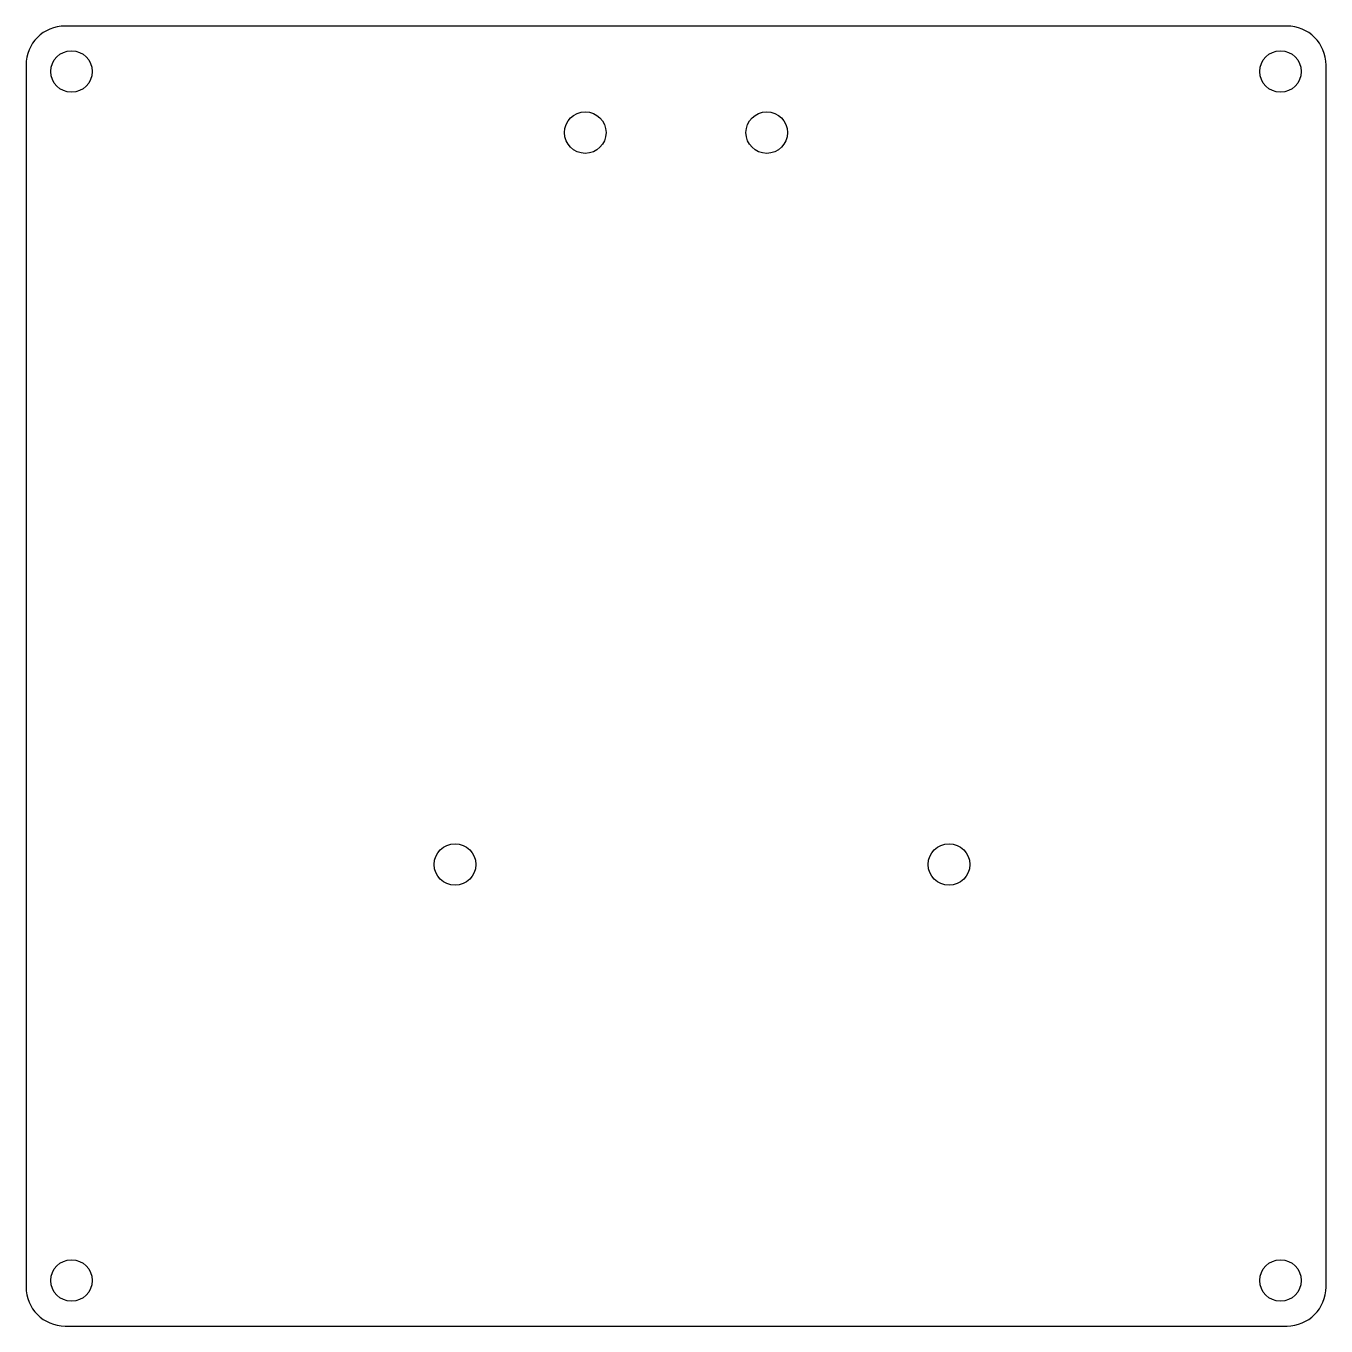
# Model space of a CAD drawing. Header units: millimetres. Extents: x -50 to 50, y -50 to 50.
import ezdxf

# ---------------------------------------------------------------- set-up
doc = ezdxf.new("R2010")
doc.units = ezdxf.units.MM

msp = doc.modelspace()

# ---------------------------------------------------------------- linework, layer by layer
at = {"color": 7, "linetype": 'Continuous', "lineweight": 25}
for p, q in [((47, 50), (-47, 50)), ((-50, 47), (-50, -47)), ((50, -47), (50, 47)), ((-47, -50), (47, -50))]:
    msp.add_line(p, q, dxfattribs=at)
for centre in [(-46.5, 46.5), (46.5, 46.5), (-6.98, 41.8), (6.98, 41.8), (-17, -14.5), (21, -14.5), (-46.5, -46.5), (46.5, -46.5)]:
    msp.add_circle(centre, 1.6, dxfattribs=at)
for centre, start, end in [((-47, 47), 90, 180), ((47, 47), 0, 90), ((-47, -47), 180, 270), ((47, -47), 270, 0)]:
    msp.add_arc(centre, 3, start, end, dxfattribs=at)

doc.saveas('drawing.dxf')
